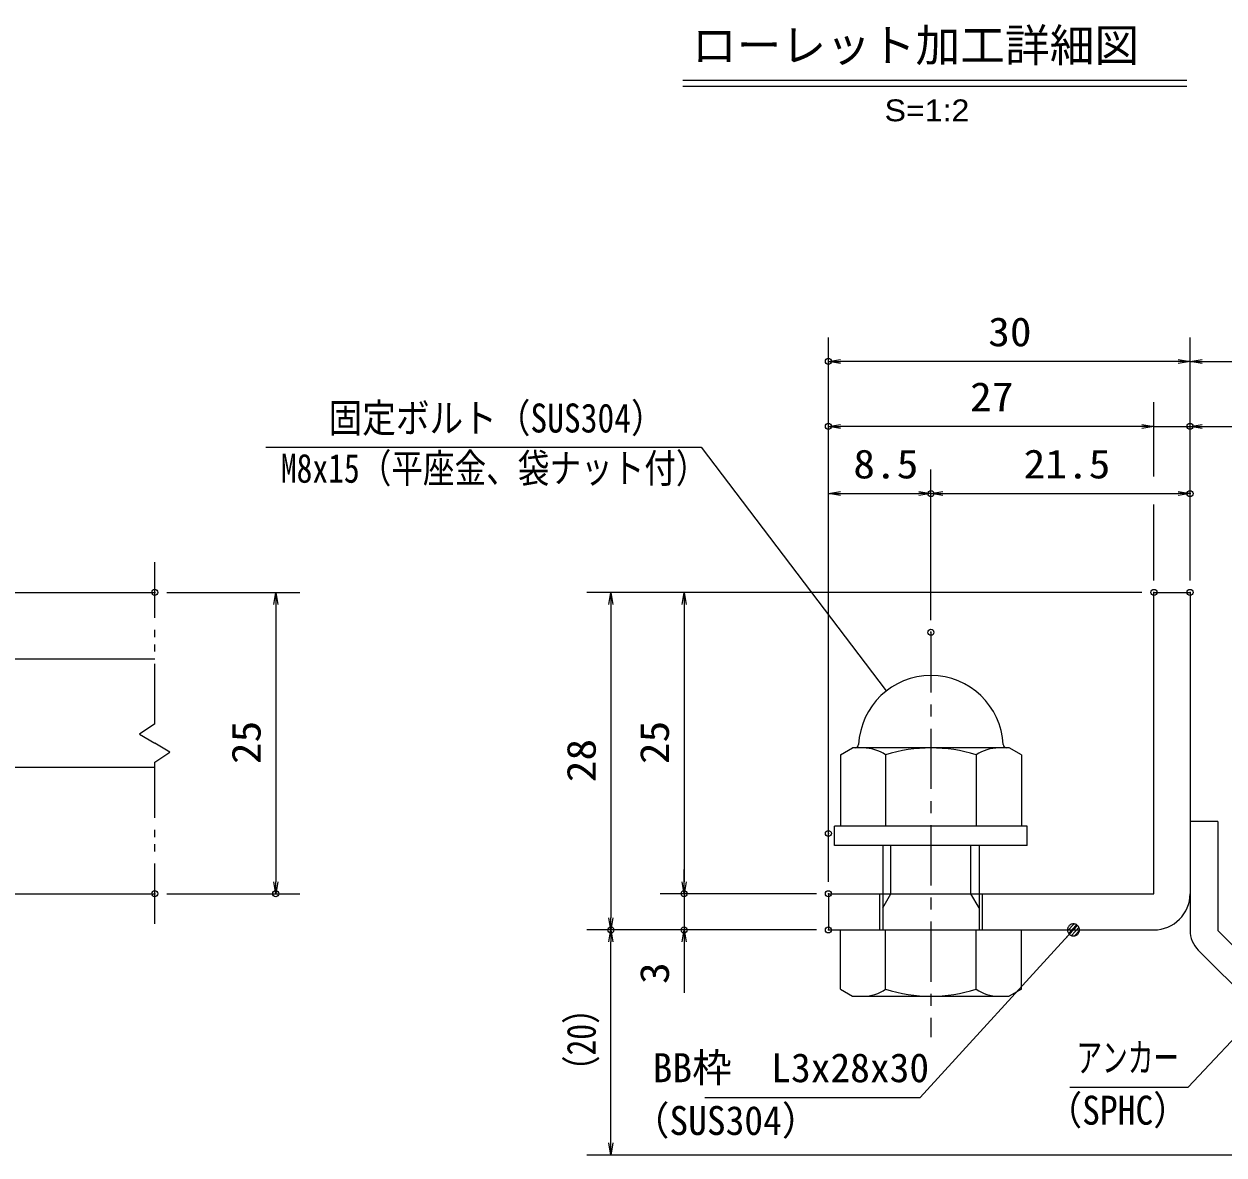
# Model space of a CAD drawing. Units: millimetres, scale not verified, with parts at other scales. Extents: x -1050 to 1050, y -742 to 742.
# Drawn here: x -164.7 to 333, y -484.7 to -15.5 of the extents above; entities that cross this region are included whole.
import ezdxf
from ezdxf.enums import TextEntityAlignment as Align

# ---------------------------------------------------------------- set-up
doc = ezdxf.new("R2010")
doc.units = ezdxf.units.MM
doc.header["$LTSCALE"] = 5
doc.header["$PDMODE"] = 32
doc.header["$PDSIZE"] = 2.5
doc.linetypes.add('CHAIN1', pattern=[8, 5, -1, 1, -1])
doc.linetypes.add('DOUBLE_CHAIN1', pattern=[8.8, 5, -1, 0.6, -0.6, 0.6, -1])
for name, color, linetype, lineweight in [('0-1_寸法注釈', 2, 'Continuous', 9), ('0-2_蓋', 5, 'Continuous', 9), ('0-3_0', 2, 'Continuous', 9), ('0-4_DEFPOINTS', 134, 'Continuous', 9), ('0-6_想像線', 134, 'DOUBLE_CHAIN1', 9), ('0-8_締付部品', 7, 'Continuous', 9), ('0-9_枠', 7, 'Continuous', 9), ('0-B_アンカー', 7, 'Continuous', 9)]:
    doc.layers.add(name, color=color, linetype=linetype, lineweight=lineweight)
doc.styles.add('HG丸ｺﾞｼｯｸM-PRO', font='')
doc.styles.add('ＭＳ ゴシック', font='')
doc.styles.get('HG丸ｺﾞｼｯｸM-PRO').set_extended_font_data('HG丸ｺﾞｼｯｸM-PRO')
doc.styles.get('ＭＳ ゴシック').set_extended_font_data('MS Gothic')

# ---------------------------------------------------------------- blocks, each defined once
blk = doc.blocks.new('_OPEN')
at = {"layer": '0-3_0'}
blk.add_line((0, 0), (-5, 0), dxfattribs=at)
blk.add_lwpolyline([(-5, 0.833), (0, 0), (-5, -0.833)], dxfattribs=at)
blk = doc.blocks.new('A$C6EB770D1')
at = {"layer": '0-B_アンカー'}
for p, q in [((130.257, 96.52), (45.237, 11.5)), ((138.388, 88.388), (130.257, 96.52)), ((138.388, 88.388), (53.368, 3.368)), ((0, 11.5), (45.237, 11.5)), ((0, 11.5), (0, 0)), ((0, 0), (45.237, 0))]:
    blk.add_line(p, q, dxfattribs=at)
blk.add_arc((45.237, 11.5), 11.5, 270, 315, dxfattribs=at)
blk = doc.blocks.new('A$C137235B9')
at = {"layer": '0-8_締付部品'}
for p, q in [((80.467, 80), (80.467, 0)), ((88.467, 80), (80.467, 80)), ((88.467, 80), (88.467, 0)), ((50.87, 77.528), (47.967, 72.5)), ((50.87, 77.528), (80.467, 77.528)), ((123.467, 2.472), (123.467, 77.528)), ((148.064, 77.528), (123.467, 77.528)), ((148.064, 77.528), (150.967, 72.5)), ((47.967, 72.5), (47.967, 7.5)), ((150.967, 7.5), (150.967, 72.5)), ((88.467, 60), (123.467, 60)), ((114.33, 60), (108.467, 56.615)), ((108.467, 20), (108.467, 60)), ((50.87, 58.764), (80.467, 58.764)), ((108.467, 56.615), (88.467, 56.615)), ((148.064, 58.764), (123.467, 58.764)), ((50.87, 21.236), (80.467, 21.236)), ((108.467, 23.385), (88.467, 23.385)), ((88.467, 20), (123.467, 20)), ((114.33, 20), (108.467, 23.385)), ((148.064, 21.236), (123.467, 21.236)), ((50.87, 2.472), (47.967, 7.5)), ((148.064, 2.472), (150.967, 7.5)), ((50.87, 2.472), (80.467, 2.472)), ((88.467, 0), (80.467, 0)), ((148.064, 2.472), (123.467, 2.472))]:
    blk.add_line(p, q, dxfattribs=at)
at = {"layer": '0-8_締付部品', "color": 6, "linetype": 'CHAIN1'}
blk.add_line((0, 40), (167.946, 40), dxfattribs=at)
at = {"layer": '0-8_締付部品'}
for centre, radius, start, end in [((47.967, 40), 30, 92.7294, 267.2706), ((46.467, 71.464), 1.5, 272.7294, 0), ((64.58, 68.146), 16.613, 180, 214.38425), ((134.354, 68.146), 16.613, 325.61575, 0), ((110.064, 40), 62.097, 162.41205, 197.58795), ((88.87, 40), 62.097, 342.41205, 17.58795), ((64.58, 11.854), 16.613, 145.61575, 180), ((134.354, 11.854), 16.613, 0, 34.38425), ((46.467, 8.536), 1.5, 0, 87.2706)]:
    blk.add_arc(centre, radius, start, end, dxfattribs=at)
at = {"layer": '0-9_枠'}
for p, q in [((108.467, 61.25), (123.467, 61.25)), ((108.467, 18.75), (123.467, 18.75))]:
    blk.add_line(p, q, dxfattribs=at)
blk = doc.blocks.new('_Dot')
at = {"layer": '0-3_0'}
for p, q in [((-2.5, 0), (-5, 0)), ((2.445, 0.5), (-2.445, 0.5)), ((1.997, 1.5), (-1.997, 1.5)), ((2.289, -0.995), (-2.289, -0.995)), ((1.499, -1.995), (-1.499, -1.995))]:
    blk.add_line(p, q, dxfattribs=at)
for points in [[(2.5, 0), (2.48, 0.313), (2.421, 0.622), (2.324, 0.92), (2.191, 1.204), (2.023, 1.469), (1.822, 1.711), (1.594, 1.926), (1.34, 2.111), (1.064, 2.262), (0.773, 2.378), (0.468, 2.456), (0.157, 2.495), (-0.157, 2.495), (-0.468, 2.456), (-0.773, 2.378), (-1.064, 2.262), (-1.34, 2.111), (-1.594, 1.926), (-1.822, 1.711), (-2.023, 1.469), (-2.191, 1.204), (-2.324, 0.92), (-2.421, 0.622), (-2.48, 0.313), (-2.5, 0), (0, 0)], [(-2.5, 0), (-2.48, -0.313), (-2.421, -0.622), (-2.324, -0.92), (-2.191, -1.204), (-2.023, -1.469), (-1.822, -1.711), (-1.594, -1.926), (-1.34, -2.111), (-1.064, -2.262), (-0.773, -2.378), (-0.468, -2.456), (-0.157, -2.495), (0.157, -2.495), (0.468, -2.456), (0.773, -2.378), (1.064, -2.262), (1.34, -2.111), (1.594, -1.926), (1.822, -1.711), (2.023, -1.469), (2.191, -1.204), (2.324, -0.92), (2.421, -0.622), (2.48, -0.313), (2.5, 0), (0, 0)]]:
    blk.add_lwpolyline(points, close=True, dxfattribs=at)

msp = doc.modelspace()

# ---------------------------------------------------------------- linework, layer by layer
at = {"layer": '0-1_寸法注釈'}
for p, q in [((108.505, -38.751), (317.544, -38.751)), ((108.505, -41.251), (317.544, -41.251)), ((168.93, -371.308), (168.93, -145.474)), ((318.93, -246.308), (318.93, -145.474)), ((318.93, -246.308), (318.93, -145.474)), ((313.93, -155.474), (173.93, -155.474)), ((323.93, -155.474), (410.45, -155.474)), ((303.93, -203.263), (303.93, -172.4)), ((298.93, -182.4), (173.93, -182.4)), ((298.93, -182.4), (293.93, -182.4)), ((303.93, -182.4), (318.93, -182.4)), ((323.93, -182.4), (345.043, -182.4)), ((168.93, -346.308), (168.93, -200.296)), ((211.43, -262.841), (211.43, -200.296)), ((211.43, -262.841), (211.43, -200.296)), ((318.93, -246.308), (318.93, -200.296)), ((173.93, -210.296), (206.43, -210.296)), ((216.43, -210.296), (313.93, -210.296)), ((303.93, -246.308), (303.93, -214.866)), ((-105.45, -251.308), (-50.285, -251.308)), ((298.93, -251.308), (68.705, -251.308)), ((298.93, -251.308), (99.081, -251.308)), ((-60.285, -256.308), (-60.285, -371.308)), ((78.705, -256.308), (78.705, -386.308)), ((109.081, -256.308), (109.081, -371.308)), ((109.081, -371.308), (109.081, -366.308)), ((-105.45, -376.308), (-50.285, -376.308)), ((163.93, -376.308), (99.081, -376.308)), ((163.93, -376.308), (99.081, -376.308)), ((109.081, -376.308), (109.081, -391.308)), ((163.93, -391.308), (68.705, -391.308)), ((163.93, -391.308), (68.705, -391.308)), ((163.93, -391.308), (99.081, -391.308)), ((78.705, -479.697), (78.705, -396.308)), ((109.081, -396.308), (109.081, -417.422)), ((402.318, -484.697), (68.705, -484.697))]:
    msp.add_line(p, q, dxfattribs=at)
for points in [[(-64.446, -191.043), (116.198, -191.043), (192.93, -292.191)], [(117.643, -460.789), (207.011, -460.789), (269.883, -392.041)], [(269.059, -456.561), (318.113, -456.561), (347.077, -425.87)]]:
    msp.add_lwpolyline(points, dxfattribs=at)
at = {"layer": '0-2_蓋'}
for p, q in [((-880.45, -251.308), (-110.45, -251.308)), ((-185.45, -278.808), (-110.45, -278.808)), ((-185.45, -323.808), (-110.45, -323.808)), ((-880.45, -376.308), (-110.45, -376.308))]:
    msp.add_line(p, q, dxfattribs=at)
at = {"layer": '0-4_DEFPOINTS'}
for p in [(168.93, -155.474), (168.93, -182.4), (318.93, -182.4), (211.43, -210.296), (318.93, -210.296), (-110.45, -251.308), (303.93, -251.308), (318.93, -251.308), (318.93, -251.308), (211.43, -267.841), (168.93, -351.308), (168.93, -351.308), (-110.45, -376.308), (-60.285, -376.308), (109.081, -376.308), (168.93, -376.308), (78.705, -391.308), (109.081, -391.308), (168.93, -391.308)]:
    msp.add_point(p, dxfattribs=at)
at = {"layer": '0-6_想像線'}
for p, q in [((-110.45, -305.859), (-110.45, -238.808)), ((-110.45, -305.859), (-116.743, -310.072)), ((-116.743, -310.072), (-110.45, -313.808)), ((-110.45, -388.808), (-110.45, -321.757))]:
    msp.add_line(p, q, dxfattribs=at)
msp.add_lwpolyline([(-110.45, -321.757), (-104.157, -317.545), (-110.45, -313.808)], dxfattribs=at)
at = {"layer": '0-9_枠'}
for p, q in [((303.93, -251.308), (318.93, -251.308)), ((303.93, -376.308), (303.93, -251.308)), ((318.93, -251.308), (318.93, -376.308)), ((168.93, -376.308), (303.93, -376.308)), ((168.93, -376.308), (168.93, -391.308)), ((168.93, -391.308), (303.93, -391.308))]:
    msp.add_line(p, q, dxfattribs=at)
msp.add_arc((303.93, -376.308), 15, 270, 0, dxfattribs=at)

# ---------------------------------------------------------------- block references
at = {"layer": '0-1_寸法注釈'}
for name, p, rotation in [('_OPEN', (168.93, -155.474), 180), ('_OPEN', (318.93, -155.474), 180), ('_OPEN', (168.93, -182.4), 180), ('_OPEN', (318.93, -182.4), 180), ('_OPEN', (168.93, -210.296), 180), ('_OPEN', (211.43, -210.296), 180), ('_OPEN', (-60.285, -251.308), 90), ('_OPEN', (78.705, -251.308), 90), ('_OPEN', (109.081, -251.308), 90), ('_OPEN', (-60.285, -376.308), 270), ('_OPEN', (109.081, -376.308), 270), ('_OPEN', (109.081, -376.308), 270), ('_OPEN', (78.705, -391.308), 270), ('_Dot', (270.564, -391.308), 47.10573), ('_OPEN', (78.705, -391.308), 90), ('_OPEN', (109.081, -391.308), 90), ('_OPEN', (78.705, -484.697), 270)]:
    msp.add_blockref(name, p, dxfattribs=dict(at, rotation=rotation))
for p in [(318.93, -155.474), (303.93, -182.4), (303.93, -182.4), (211.43, -210.296), (318.93, -210.296)]:
    msp.add_blockref('_OPEN', p, dxfattribs=at)
at = {"layer": '0-8_締付部品', "rotation": 270}
msp.add_blockref('A$C137235B9', (171.43, -267.841), dxfattribs=at)
at = {"layer": '0-B_アンカー', "rotation": 270}
msp.add_blockref('A$C6EB770D1', (318.93, -346.308), dxfattribs=at)

# ---------------------------------------------------------------- texts
at = {"layer": '0-1_寸法注釈', "color": 7}
for s, height, style, p in [('ローレット加工詳細図', 13.6, 'HG丸ｺﾞｼｯｸM-PRO', (112.318, -35.179)), ('BB枠\u3000L3x28x30', 12.03, 'ＭＳ ゴシック', (96.036, -458.102))]:
    msp.add_text(s, height=height, dxfattribs=dict(at, style=style)).set_placement(p, align=Align.BOTTOM_LEFT)
for s, height, style, width, p in [('S=1:2', 9.054, 'HG丸ｺﾞｼｯｸM-PRO', 1.1, (192.217, -58.547)), ('30', 12.02, 'ＭＳ ゴシック', 1.1, (235.197, -152.787)), ('27', 12.02, 'ＭＳ ゴシック', 1.1, (227.697, -179.713)), ('固定ボルト（SUS304）', 12.03, 'ＭＳ ゴシック', 0.85, (-38.352, -188.565)), ('M8x15（平座金、袋ナット付）', 12.02, 'ＭＳ ゴシック', 0.8, (-58.178, -209.399)), ('8.5', 12.02, 'ＭＳ ゴシック', 1.1, (179.263, -207.609)), ('21.5', 12.02, 'ＭＳ ゴシック', 1.1, (249.897, -207.609)), ('アンカー', 12.02, 'ＭＳ ゴシック', 0.65, (271.765, -453.874)), ('（SUS304）', 12.02, 'ＭＳ ゴシック', 0.95, (87.418, -479.984)), ('（SPHC）', 12.03, 'ＭＳ ゴシック', 0.9, (259.404, -475.727))]:
    msp.add_text(s, height=height, dxfattribs=dict(at, style=style, width=width)).set_placement(p, align=Align.BOTTOM_LEFT)
at = {"layer": '0-1_寸法注釈', "color": 7, "style": 'ＭＳ ゴシック'}
for s, width, p in [('25', 1.1, (-62.972, -322.542)), ('25', 1.1, (106.394, -322.542)), ('28', 1.1, (76.017, -330.042)), ('3', 1.1, (106.394, -413.732)), ('（20）', 0.8, (76.017, -456.517))]:
    msp.add_text(s, height=12.02, rotation=90, dxfattribs=dict(at, width=width)).set_placement(p, align=Align.BOTTOM_LEFT)

doc.saveas('drawing.dxf')
